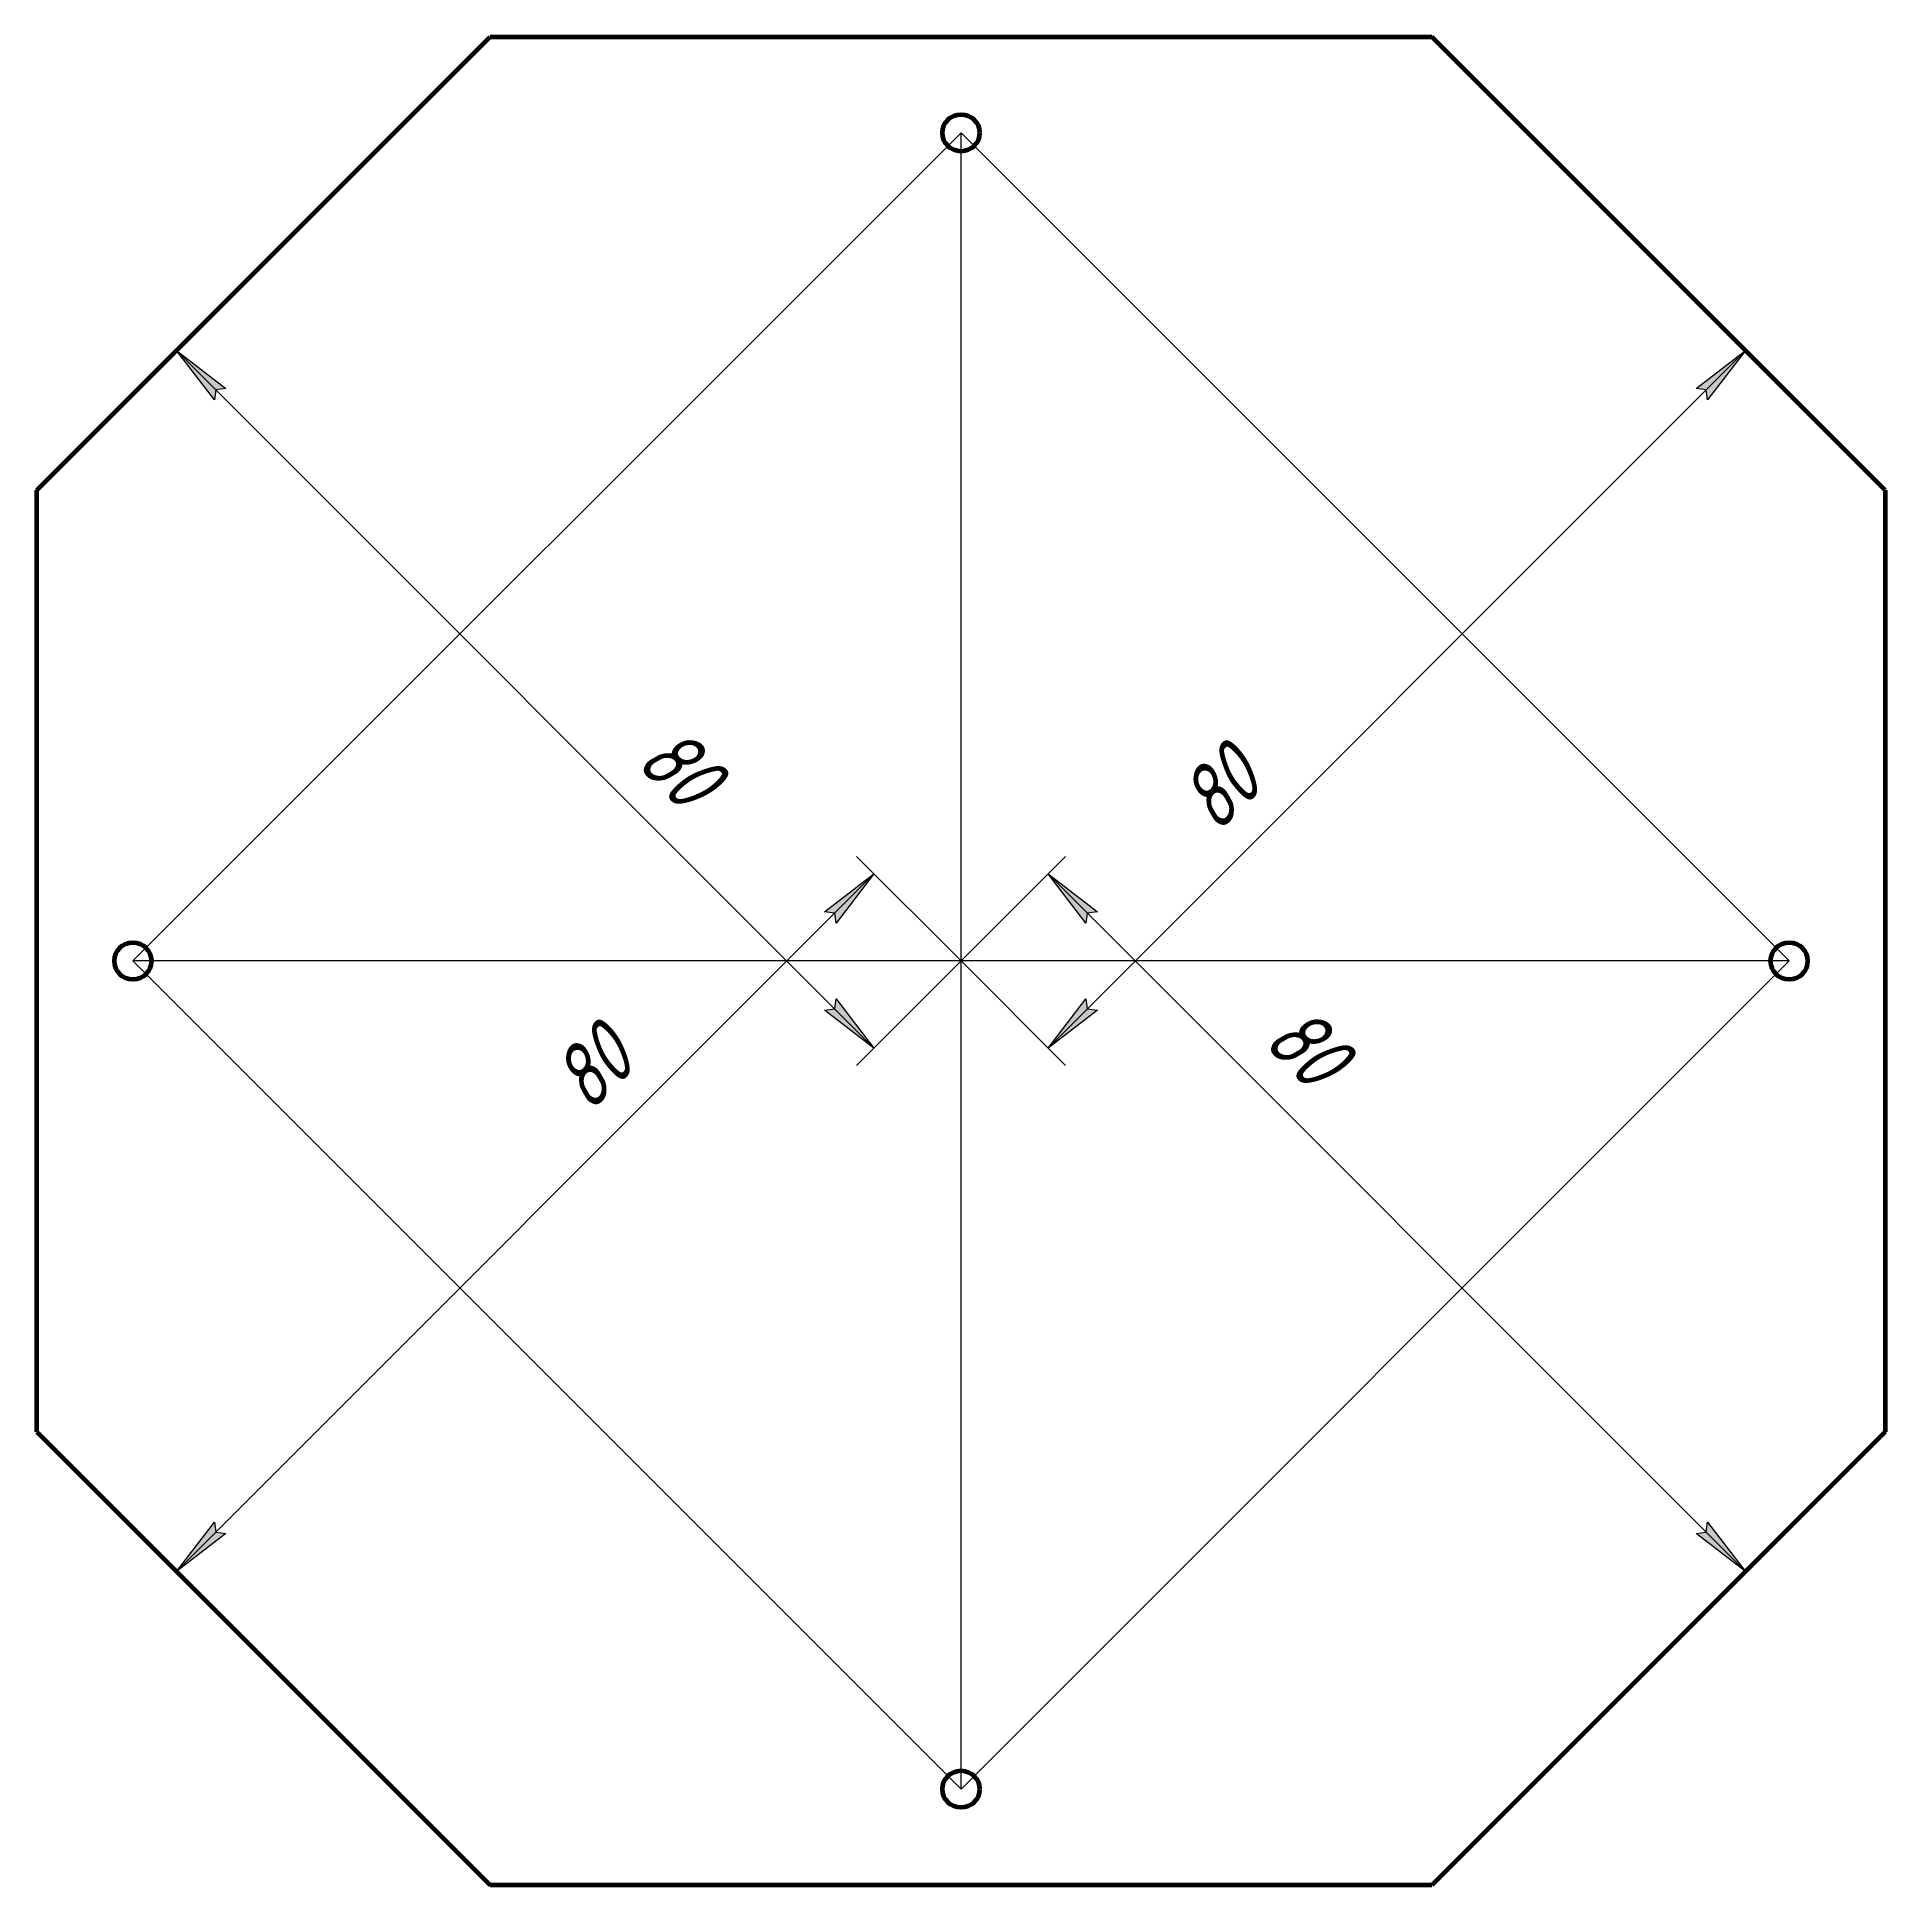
# Model space of a CAD drawing. Header units: millimetres. Extents: x -75 to 75, y -75 to 75.
import ezdxf

# ---------------------------------------------------------------- set-up
doc = ezdxf.new("R2010")
doc.units = ezdxf.units.MM
for name, pattern in [('K5LT_AUXILIARY', [0]), ('K5LT_BASIC', [0]), ('K5LT_THIN', [0])]:
    doc.linetypes.add(name, pattern=pattern)
doc.styles.add('KDIMTEXTSTYLE', font='GOST_AU.SHX', dxfattribs={"width": 0.96, "oblique": 15, "height": 5})
doc.styles.add('KTEXTSTYLE', font='GOST_AU.SHX', dxfattribs={"width": 0.96, "height": 5})
doc.dimstyles.new('KDIMSTYLE (1.00)', dxfattribs={"dimtxt": 5, "dimasz": 1, "dimexe": 2, "dimexo": 0, "dimgap": 1, "dimtad": 1, "dimtxsty": 'KDIMTEXTSTYLE', "dimsah": 1, "dimcen": 0, "dimdle": 1, "dimadec": 0, "dimazin": 0, "dimtfac": 0.667, "dimtmove": 0, "dimatfit": 3, "dimfxl": 1, "dimtvp": 1, "dimtolj": 1, "dimtzin": 0, "dimarcsym": 0})

# ---------------------------------------------------------------- blocks, each defined once
blk = doc.blocks.new('D0')
for points in [[(-59.63, 46.44), (-63.63, 49.51), (-60.56, 45.51), (-60.44, 46.33)], [(-7.06, -7.06), (-10.13, -3.06), (-10.24, -3.88), (-11.06, -3.99)]]:
    blk.add_hatch(color=7).paths.add_polyline_path(points)
at = {"color": 7, "linetype": 'K5LT_THIN', "lineweight": 18, "true_color": 0xffffff}
for p, q in [((-56.57, 56.57), (-65.04, 48.1)), ((-63.63, 49.51), (-59.63, 46.44)), ((-60.56, 45.51), (-63.63, 49.51)), ((-60.44, 46.33), (-60.56, 45.51)), ((-59.63, 46.44), (-60.44, 46.33)), ((0, 0), (-8.47, -8.47)), ((-11.06, -3.99), (-10.24, -3.88)), ((-7.06, -7.06), (-11.06, -3.99)), ((-10.24, -3.88), (-10.13, -3.06)), ((-10.13, -3.06), (-7.06, -7.06))]:
    blk.add_line(p, q, dxfattribs=at)
blk.add_wipeout([(-27.62, 14.92), (-22.58, 19.97), (-17.03, 14.42), (-22.08, 9.38)])
blk.add_line((-63.63, 49.51), (-7.06, -7.06), dxfattribs=at)
at = {"color": 7, "insert": (-23, 19.54), "char_height": 5, "attachment_point": 1, "rotation": 315, "style": 'KTEXTSTYLE'}
blk.add_mtext('\\H3.5;\\W0.965;\\Q15;\\Q15;\\H5.00;80', dxfattribs=at)
blk = doc.blocks.new('KDIMARROW_01')
blk.add_hatch(color=0).paths.add_polyline_path([(0, 0), (-5, 0.66), (-4.5, 0), (-5, -0.66)])
at = {"color": 0, "linetype": 'K5LT_THIN', "lineweight": 18}
for p, q in [((-4.5, 0), (-5, 0.66)), ((-5, 0.66), (0, 0)), ((0, 0), (-5, -0.66)), ((-5, -0.66), (-4.5, 0)), ((0, 0), (-1, 0))]:
    blk.add_line(p, q, dxfattribs=at)
blk = doc.blocks.new('D1')
for points in [[(60.56, 45.51), (63.63, 49.51), (59.63, 46.44), (60.44, 46.33)], [(7.06, -7.06), (11.06, -3.99), (10.24, -3.88), (10.13, -3.06)]]:
    blk.add_hatch(color=7).paths.add_polyline_path(points)
at = {"color": 7, "linetype": 'K5LT_THIN', "lineweight": 18, "true_color": 0xffffff}
for p, q in [((56.57, 56.57), (65.04, 48.1)), ((59.63, 46.44), (63.63, 49.51)), ((63.63, 49.51), (60.56, 45.51)), ((60.44, 46.33), (59.63, 46.44)), ((60.56, 45.51), (60.44, 46.33)), ((0, 0), (8.47, -8.47)), ((7.06, -7.06), (10.13, -3.06)), ((11.06, -3.99), (7.06, -7.06)), ((10.13, -3.06), (10.24, -3.88)), ((10.24, -3.88), (11.06, -3.99))]:
    blk.add_line(p, q, dxfattribs=at)
blk.add_wipeout([(21.85, 9.15), (16.8, 14.19), (22.35, 19.74), (27.39, 14.69)])
blk.add_line((63.63, 49.51), (7.06, -7.06), dxfattribs=at)
at = {"color": 7, "insert": (17.23, 13.77), "char_height": 5, "attachment_point": 1, "rotation": 45, "style": 'KTEXTSTYLE'}
blk.add_mtext('\\H3.5;\\W0.965;\\Q15;\\Q15;\\H5.00;80', dxfattribs=at)
blk = doc.blocks.new('D2')
for points in [[(-10.13, 3.06), (-7.06, 7.06), (-11.06, 3.99), (-10.24, 3.88)], [(-63.63, -49.51), (-59.63, -46.44), (-60.44, -46.33), (-60.56, -45.51)]]:
    blk.add_hatch(color=7).paths.add_polyline_path(points)
at = {"color": 7, "linetype": 'K5LT_THIN', "lineweight": 18, "true_color": 0xffffff}
for p, q in [((0, 0), (-8.47, 8.47)), ((-11.06, 3.99), (-7.06, 7.06)), ((-7.06, 7.06), (-10.13, 3.06)), ((-10.24, 3.88), (-11.06, 3.99)), ((-10.13, 3.06), (-10.24, 3.88)), ((-63.63, -49.51), (-60.56, -45.51)), ((-59.63, -46.44), (-63.63, -49.51)), ((-60.56, -45.51), (-60.44, -46.33)), ((-60.44, -46.33), (-59.63, -46.44)), ((-56.57, -56.57), (-65.04, -48.1))]:
    blk.add_line(p, q, dxfattribs=at)
blk.add_wipeout([(-29.04, -13.51), (-34.08, -8.46), (-28.54, -2.92), (-23.49, -7.96)])
blk.add_line((-63.63, -49.51), (-7.06, 7.06), dxfattribs=at)
at = {"color": 7, "insert": (-33.66, -8.89), "char_height": 5, "attachment_point": 1, "rotation": 45, "style": 'KTEXTSTYLE'}
blk.add_mtext('\\H3.5;\\W0.965;\\Q15;\\Q15;\\H5.00;80', dxfattribs=at)
blk = doc.blocks.new('D3')
for points in [[(11.06, 3.99), (7.06, 7.06), (10.13, 3.06), (10.24, 3.88)], [(63.63, -49.51), (60.56, -45.51), (60.44, -46.33), (59.63, -46.44)]]:
    blk.add_hatch(color=7).paths.add_polyline_path(points)
at = {"color": 7, "linetype": 'K5LT_THIN', "lineweight": 18, "true_color": 0xffffff}
for p, q in [((0, 0), (8.47, 8.47)), ((7.06, 7.06), (11.06, 3.99)), ((10.13, 3.06), (7.06, 7.06)), ((10.24, 3.88), (10.13, 3.06)), ((11.06, 3.99), (10.24, 3.88)), ((59.63, -46.44), (60.44, -46.33)), ((63.63, -49.51), (59.63, -46.44)), ((60.44, -46.33), (60.56, -45.51)), ((60.56, -45.51), (63.63, -49.51)), ((56.57, -56.57), (65.04, -48.1))]:
    blk.add_line(p, q, dxfattribs=at)
blk.add_wipeout([(23.26, -7.73), (28.31, -2.69), (33.85, -8.23), (28.81, -13.28)])
blk.add_line((63.63, -49.51), (7.06, 7.06), dxfattribs=at)
at = {"color": 7, "insert": (27.88, -3.11), "char_height": 5, "attachment_point": 1, "rotation": 315, "style": 'KTEXTSTYLE'}
blk.add_mtext('\\H3.5;\\W0.965;\\Q15;\\Q15;\\H5.00;80', dxfattribs=at)

msp = doc.modelspace()

# ---------------------------------------------------------------- linework, layer by layer
at = {"color": 143, "linetype": 'K5LT_BASIC', "lineweight": 60, "true_color": 0x33acca}
for p, q in [((-38.184, 74.953), (38.184, 74.953)), ((74.953, 38.184), (38.184, 74.953)), ((-74.953, 38.184), (-38.184, 74.953)), ((-74.953, -38.184), (-74.953, 38.184)), ((74.953, 38.184), (74.953, -38.184)), ((-74.953, -38.184), (-38.184, -74.953)), ((74.953, -38.184), (38.184, -74.953)), ((38.184, -74.953), (-38.184, -74.953))]:
    msp.add_line(p, q, dxfattribs=at)
for centre in [(0, 67.175), (0, -67.175)]:
    msp.add_circle(centre, 1.5, dxfattribs=at)

# ---------------------------------------------------------------- next in the draw order: dimensions: what is measured, and where the dimension line sits
at = {"color": 7, "true_color": 0xffffff}
dim = msp.add_linear_dim(base=(-63.627, 49.51), p1=(0, 0), p2=(-56.569, 56.569), angle=135, dimstyle='KDIMSTYLE (1.00)', override={"dimexo": 0, "dimpost": '\\H5.0;\\W0.965;\\Q15;<>', "dimblk1": 'KDIMARROW_01', "dimblk2": 'KDIMARROW_01', "dimse1": 0, "dimse2": 0, "dimclrt": 7, "dimtol": 1, "dimtp": 0, "dimtm": 0, "dimtdec": 5, "dimtolj": 1}, dxfattribs=at)
dim.commit()
dim.dimension.update_dxf_attribs({"geometry": 'D0', "text_midpoint": (-25.443, 11.327), "dimtype": 161})

# ---------------------------------------------------------------- next in the draw order: dimensions: what is measured, and where the dimension line sits
dim = msp.add_linear_dim(base=(63.627, 49.51), p1=(0, 0), p2=(56.569, 56.569), angle=45, dimstyle='KDIMSTYLE (1.00)', override={"dimexo": 0, "dimpost": '\\H5.0;\\W0.965;\\Q15;<>', "dimblk1": 'KDIMARROW_01', "dimblk2": 'KDIMARROW_01', "dimse1": 0, "dimse2": 0, "dimclrt": 7, "dimtol": 1, "dimtp": 0, "dimtm": 0, "dimtdec": 5, "dimtolj": 1}, dxfattribs=at)
dim.commit()
dim.dimension.update_dxf_attribs({"geometry": 'D1', "text_midpoint": (25.443, 11.327), "dimtype": 161})

# ---------------------------------------------------------------- next in the draw order: dimensions: what is measured, and where the dimension line sits
dim = msp.add_linear_dim(base=(-63.627, -49.51), p1=(0, 0), p2=(-56.569, -56.569), angle=225, dimstyle='KDIMSTYLE (1.00)', override={"dimexo": 0, "dimpost": '\\H5.0;\\W0.965;\\Q15;<>', "dimblk1": 'KDIMARROW_01', "dimblk2": 'KDIMARROW_01', "dimse1": 0, "dimse2": 0, "dimclrt": 7, "dimtol": 1, "dimtp": 0, "dimtm": 0, "dimtdec": 5, "dimtolj": 1}, dxfattribs=at)
dim.commit()
dim.dimension.update_dxf_attribs({"geometry": 'D2', "text_midpoint": (-25.443, -11.327), "dimtype": 161})

# ---------------------------------------------------------------- next in the draw order: linework, layer by layer
at = {"color": 143, "linetype": 'K5LT_BASIC', "lineweight": 60, "true_color": 0x33acca}
msp.add_circle((-67.175, 0), 1.5, dxfattribs=at)

# ---------------------------------------------------------------- next in the draw order: dimensions: what is measured, and where the dimension line sits
at = {"color": 7, "true_color": 0xffffff}
dim = msp.add_linear_dim(base=(63.627, -49.51), p1=(0, 0), p2=(56.569, -56.569), angle=315, dimstyle='KDIMSTYLE (1.00)', override={"dimexo": 0, "dimpost": '\\H5.0;\\W0.965;\\Q15;<>', "dimblk1": 'KDIMARROW_01', "dimblk2": 'KDIMARROW_01', "dimse1": 0, "dimse2": 0, "dimclrt": 7, "dimtol": 1, "dimtp": 0, "dimtm": 0, "dimtdec": 5, "dimtolj": 1}, dxfattribs=at)
dim.commit()
dim.dimension.update_dxf_attribs({"geometry": 'D3', "text_midpoint": (25.443, -11.327), "dimtype": 161})

# ---------------------------------------------------------------- next in the draw order: linework, layer by layer
at = {"color": 232, "linetype": 'K5LT_AUXILIARY', "lineweight": 18, "true_color": 0xc52b79}
for p, q in [((0, 67.175), (-67.175, 0)), ((67.175, 0), (0, 67.175)), ((-67.175, 0), (0, -67.175)), ((0, -67.175), (67.175, 0))]:
    msp.add_line(p, q, dxfattribs=at)
at = {"color": 7, "linetype": 'K5LT_THIN', "lineweight": 18, "true_color": 0xffffff}
for p, q in [((0, -67.175), (0, 67.175)), ((67.175, 0), (-67.175, 0))]:
    msp.add_line(p, q, dxfattribs=at)
at = {"color": 143, "linetype": 'K5LT_BASIC', "lineweight": 60, "true_color": 0x33acca}
msp.add_circle((67.175, 0), 1.5, dxfattribs=at)
at = {"color": 11, "true_color": 0xff8080}
msp.add_point((0, 0), dxfattribs=at)
msp.add_point((0, 0), dxfattribs=at)
msp.add_point((0, 0), dxfattribs=at)
msp.add_point((0, 0), dxfattribs=at)

doc.saveas('drawing.dxf')
